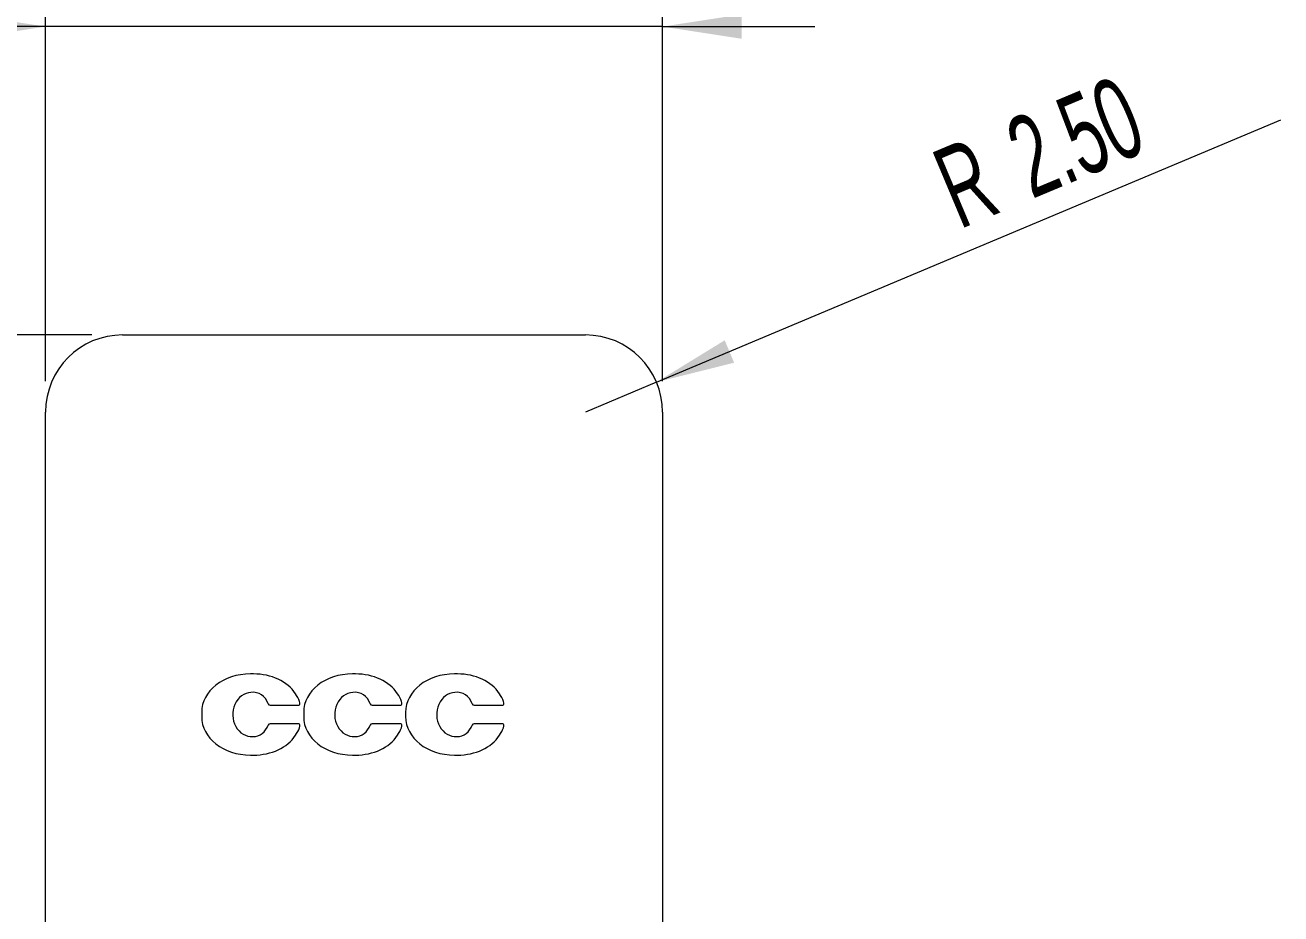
# Model space of a CAD drawing. Header units: millimetres. Extents: x -562 to 210, y 0 to 297.
# Drawn here: x 78.15 to 118.88, y 236.39 to 265.22 of the extents above; entities that cross this region are included whole.
import ezdxf

# ---------------------------------------------------------------- set-up
doc = ezdxf.new("R2010")
doc.units = ezdxf.units.MM
doc.styles.add('SLDTEXTSTYLE2', font='TXT', dxfattribs={"width": 0.605})
doc.dimstyles.new('SLDDIMSTYLE0', dxfattribs={"dimtxt": 2.568319, "dimasz": 2.568319, "dimexe": 0, "dimexo": 0.0625, "dimgap": 0.64208, "dimtad": 2, "dimrnd": 1e-09, "dimzin": 4, "dimdsep": 46, "dimtxsty": 'SLDTEXTSTYLE2', "dimsah": 1, "dimcen": 0.09, "dimadec": 0, "dimazin": 0, "dimtfac": 1, "dimtofl": 0, "dimtmove": 0, "dimatfit": 3, "dimfxl": 1, "dimtolj": 1, "dimtzin": 12, "dimarcsym": 0})
doc.dimstyles.new('SLDDIMSTYLE1', dxfattribs={"dimtxt": 2.568319, "dimasz": 2.568319, "dimexe": 0, "dimexo": 0.0625, "dimgap": 0.64208, "dimtad": 2, "dimrnd": 1e-09, "dimzin": 12, "dimdsep": 46, "dimtxsty": 'SLDTEXTSTYLE2', "dimsah": 1, "dimcen": 0.09, "dimadec": 0, "dimazin": 0, "dimtfac": 1, "dimtofl": 0, "dimtmove": 0, "dimatfit": 3, "dimfxl": 1, "dimtolj": 1, "dimtzin": 12, "dimarcsym": 0})
doc.dimstyles.new('SLDDIMSTYLE2', dxfattribs={"dimtxt": 2.568319, "dimasz": 2.568319, "dimexe": 0, "dimexo": 0.0625, "dimgap": 0.64208, "dimtad": 2, "dimrnd": 1e-09, "dimzin": 12, "dimdsep": 46, "dimtxsty": 'SLDTEXTSTYLE2', "dimsah": 1, "dimcen": 0.09, "dimadec": 0, "dimazin": 0, "dimtfac": 1, "dimtofl": 0, "dimtmove": 0, "dimatfit": 3, "dimfxl": 1, "dimtolj": 1, "dimtzin": 12, "dimarcsym": 0})

# ---------------------------------------------------------------- blocks, each defined once
blk = doc.blocks.new('*D3')
at = {"color": 7, "linetype": 'Continuous', "lineweight": 0}
for q in [(118.88, 262.149), (96.321, 252.67)]:
    blk.add_line((98.625, 253.638), q, dxfattribs=at)
blk.add_solid([(98.625, 253.638), (101.146, 254.269), (100.84, 254.997)], dxfattribs=at)
at = {"color": 7, "linetype": 'Continuous', "lineweight": 0, "attachment_point": 1, "rotation": 22.7912, "style": 'SLDTEXTSTYLE2'}
for s, insert, char_height in [('2.50', (109.776, 262.011), 2.6458), ('R', (107.428, 261.024), 2.646)]:
    blk.add_mtext(s, dxfattribs=dict(at, insert=insert, char_height=char_height))
blk = doc.blocks.new('*D4')
at = {"color": 7, "linetype": 'Continuous', "lineweight": 0}
for p, q in [((78.811, 253.67), (78.811, 266.17)), ((98.821, 253.67), (98.821, 266.17)), ((78.811, 265.17), (73.871, 265.17)), ((98.821, 265.17), (78.811, 265.17)), ((98.821, 265.17), (103.76, 265.17))]:
    blk.add_line(p, q, dxfattribs=at)
for points in [[(78.811, 265.17), (76.242, 265.565), (76.242, 264.775)], [(98.821, 265.17), (101.389, 264.775), (101.389, 265.565)]]:
    blk.add_solid(points, dxfattribs=at)
at = {"color": 7, "linetype": 'Continuous', "lineweight": 0, "insert": (84.567, 268.58), "char_height": 2.6458, "attachment_point": 1, "style": 'SLDTEXTSTYLE2'}
blk.add_mtext('20.01', dxfattribs=at)
blk = doc.blocks.new('*D5')
at = {"color": 7, "linetype": 'Continuous', "lineweight": 0}
for p, q in [((80.311, 255.17), (58.445, 255.17)), ((59.445, 255.17), (59.445, 100.927)), ((80.811, 100.927), (58.445, 100.927))]:
    blk.add_line(p, q, dxfattribs=at)
for points in [[(59.445, 255.17), (59.05, 252.601), (59.84, 252.601)], [(59.445, 100.927), (59.84, 103.496), (59.05, 103.496)]]:
    blk.add_solid(points, dxfattribs=at)
at = {"color": 7, "linetype": 'Continuous', "lineweight": 0, "insert": (56.034, 164.709), "char_height": 2.6458, "attachment_point": 1, "rotation": 90, "style": 'SLDTEXTSTYLE2'}
blk.add_mtext('154.24', dxfattribs=at)

msp = doc.modelspace()

# ---------------------------------------------------------------- linework, layer by layer
at = {"color": 7, "linetype": 'Continuous', "lineweight": 15}
for p, q in [((81.311, 255.17), (96.321, 255.17)), ((78.811, 235.77), (78.811, 252.67)), ((98.821, 252.67), (98.821, 235.77)), ((85.554, 244.177), (85.46, 244.177)), ((88.862, 244.177), (88.769, 244.177)), ((92.171, 244.177), (92.077, 244.177)), ((83.875, 242.926), (83.875, 242.796)), ((86.091, 243.166), (87.027, 243.166)), ((87.183, 242.926), (87.183, 242.796)), ((89.4, 243.166), (90.336, 243.166)), ((90.491, 242.926), (90.491, 242.796)), ((92.708, 243.166), (93.644, 243.166)), ((87.023, 242.559), (86.091, 242.559)), ((90.331, 242.559), (89.4, 242.559)), ((93.639, 242.559), (92.708, 242.559)), ((85.46, 241.545), (85.554, 241.545)), ((88.769, 241.545), (88.862, 241.545)), ((92.077, 241.545), (92.171, 241.545))]:
    msp.add_line(p, q, dxfattribs=at)
for centre, radius, start, end in [((81.311, 252.67), 2.5, 90, 180), ((96.321, 252.67), 2.5, 0, 90), ((86.091, 243.232), 0.0654, 199.489, 270), ((85.97, 242.867), 1.158, 20.8265, 35.2962), ((87.023, 243.201), 0.0352, 277.3015, 343.4211), ((86.876, 243.226), 0.184, 348.973, 16.5097), ((89.4, 243.232), 0.0654, 199.489, 270), ((89.279, 242.867), 1.158, 20.8265, 35.2962), ((90.331, 243.201), 0.0352, 277.3016, 343.4212), ((90.184, 243.226), 0.184, 348.973, 16.5097), ((92.708, 243.232), 0.0654, 199.489, 270), ((92.587, 242.867), 1.158, 20.8265, 35.2962), ((93.639, 243.201), 0.0352, 277.3016, 343.4212), ((93.493, 243.226), 0.184, 348.973, 16.5097), ((86.091, 242.494), 0.0654, 90, 160.511), ((85.98, 242.847), 1.146, 324.7288, 338.7481), ((87.023, 242.524), 0.0352, 9.7934, 90), ((86.876, 242.499), 0.184, 338.7481, 9.7934), ((89.4, 242.494), 0.0654, 90, 160.511), ((89.288, 242.847), 1.146, 324.7288, 338.7481), ((90.331, 242.524), 0.0352, 9.7934, 90), ((90.184, 242.499), 0.184, 338.7481, 9.7934), ((92.708, 242.494), 0.0654, 90, 160.511), ((92.596, 242.847), 1.146, 324.7288, 338.7481), ((93.639, 242.524), 0.0352, 9.7934, 90), ((93.493, 242.499), 0.184, 338.7481, 9.7934)]:
    msp.add_arc(centre, radius, start, end, dxfattribs=at)
for centre, major_axis, ratio, start_param, end_param in [((85.523, 242.877), (-1.645, 0.129), 0.786632, 4.812033, 6.34497), ((85.432, 242.875), (1.643, 0.245), 0.778144, 0.342748, 1.381332), ((88.831, 242.877), (-1.645, 0.129), 0.786632, 4.812033, 6.34497), ((88.74, 242.875), (1.643, 0.245), 0.778144, 0.342748, 1.381332), ((92.139, 242.877), (-1.645, 0.129), 0.786632, 4.812033, 6.34497), ((92.049, 242.875), (1.643, 0.245), 0.778144, 0.342748, 1.381332), ((85.502, 242.861), (0.004, -0.717), 0.865801, 3.181026, 6.328574), ((85.445, 242.861), (-0.283, -0.682), 0.818438, 2.404042, 3.565686), ((88.81, 242.861), (0.004, -0.717), 0.865801, 3.181026, 6.328574), ((88.754, 242.861), (-0.283, -0.682), 0.818438, 2.404042, 3.565686), ((92.118, 242.861), (0.004, -0.717), 0.865801, 3.181026, 6.328574), ((92.062, 242.861), (-0.283, -0.682), 0.818438, 2.404042, 3.565686), ((85.523, 242.845), (1.645, 0.129), 0.786632, 3.079808, 4.612745), ((88.831, 242.845), (1.645, 0.129), 0.786632, 3.079808, 4.612745), ((92.139, 242.845), (1.645, 0.129), 0.786632, 3.079808, 4.612745), ((85.445, 242.865), (0.283, -0.682), 0.818438, 5.955155, 7.020736), ((88.754, 242.865), (0.283, -0.682), 0.818438, 5.955155, 7.020736), ((92.062, 242.865), (0.283, -0.682), 0.818438, 5.955155, 7.020736), ((85.432, 242.846), (-1.643, 0.245), 0.778144, 1.760261, 2.798844), ((88.74, 242.846), (-1.643, 0.245), 0.778144, 1.760261, 2.798844), ((92.049, 242.846), (-1.643, 0.245), 0.778144, 1.760261, 2.798844)]:
    msp.add_ellipse(centre, major_axis=major_axis, ratio=ratio, start_param=start_param, end_param=end_param, dxfattribs=at)

# ---------------------------------------------------------------- dimensions: what is measured, and where the dimension line sits
at = {"color": 7, "linetype": 'Continuous', "lineweight": 0}
dim = msp.add_linear_dim(base=(78.811, 265.17), p1=(98.821, 252.67), p2=(78.811, 252.67), dimstyle='SLDDIMSTYLE1', dxfattribs=at)
dim.commit()
dim.dimension.update_dxf_attribs({"geometry": '*D4', "text_midpoint": (88.975, 265.17), "dimtype": 160})
dim = msp.add_radius_dim(center=(96.321, 252.67), mpoint=(98.625, 253.638), dimstyle='SLDDIMSTYLE0', dxfattribs=at)
dim.commit()
dim.dimension.update_dxf_attribs({"geometry": '*D3', "text_midpoint": (113.178, 259.753), "dimtype": 164})
dim = msp.add_linear_dim(base=(59.445, 100.927), p1=(81.311, 255.17), p2=(81.811, 100.927), angle=90, dimstyle='SLDDIMSTYLE2', dxfattribs=at)
dim.commit()
dim.dimension.update_dxf_attribs({"geometry": '*D5', "text_midpoint": (59.445, 170.097), "dimtype": 160})

doc.saveas('drawing.dxf')
